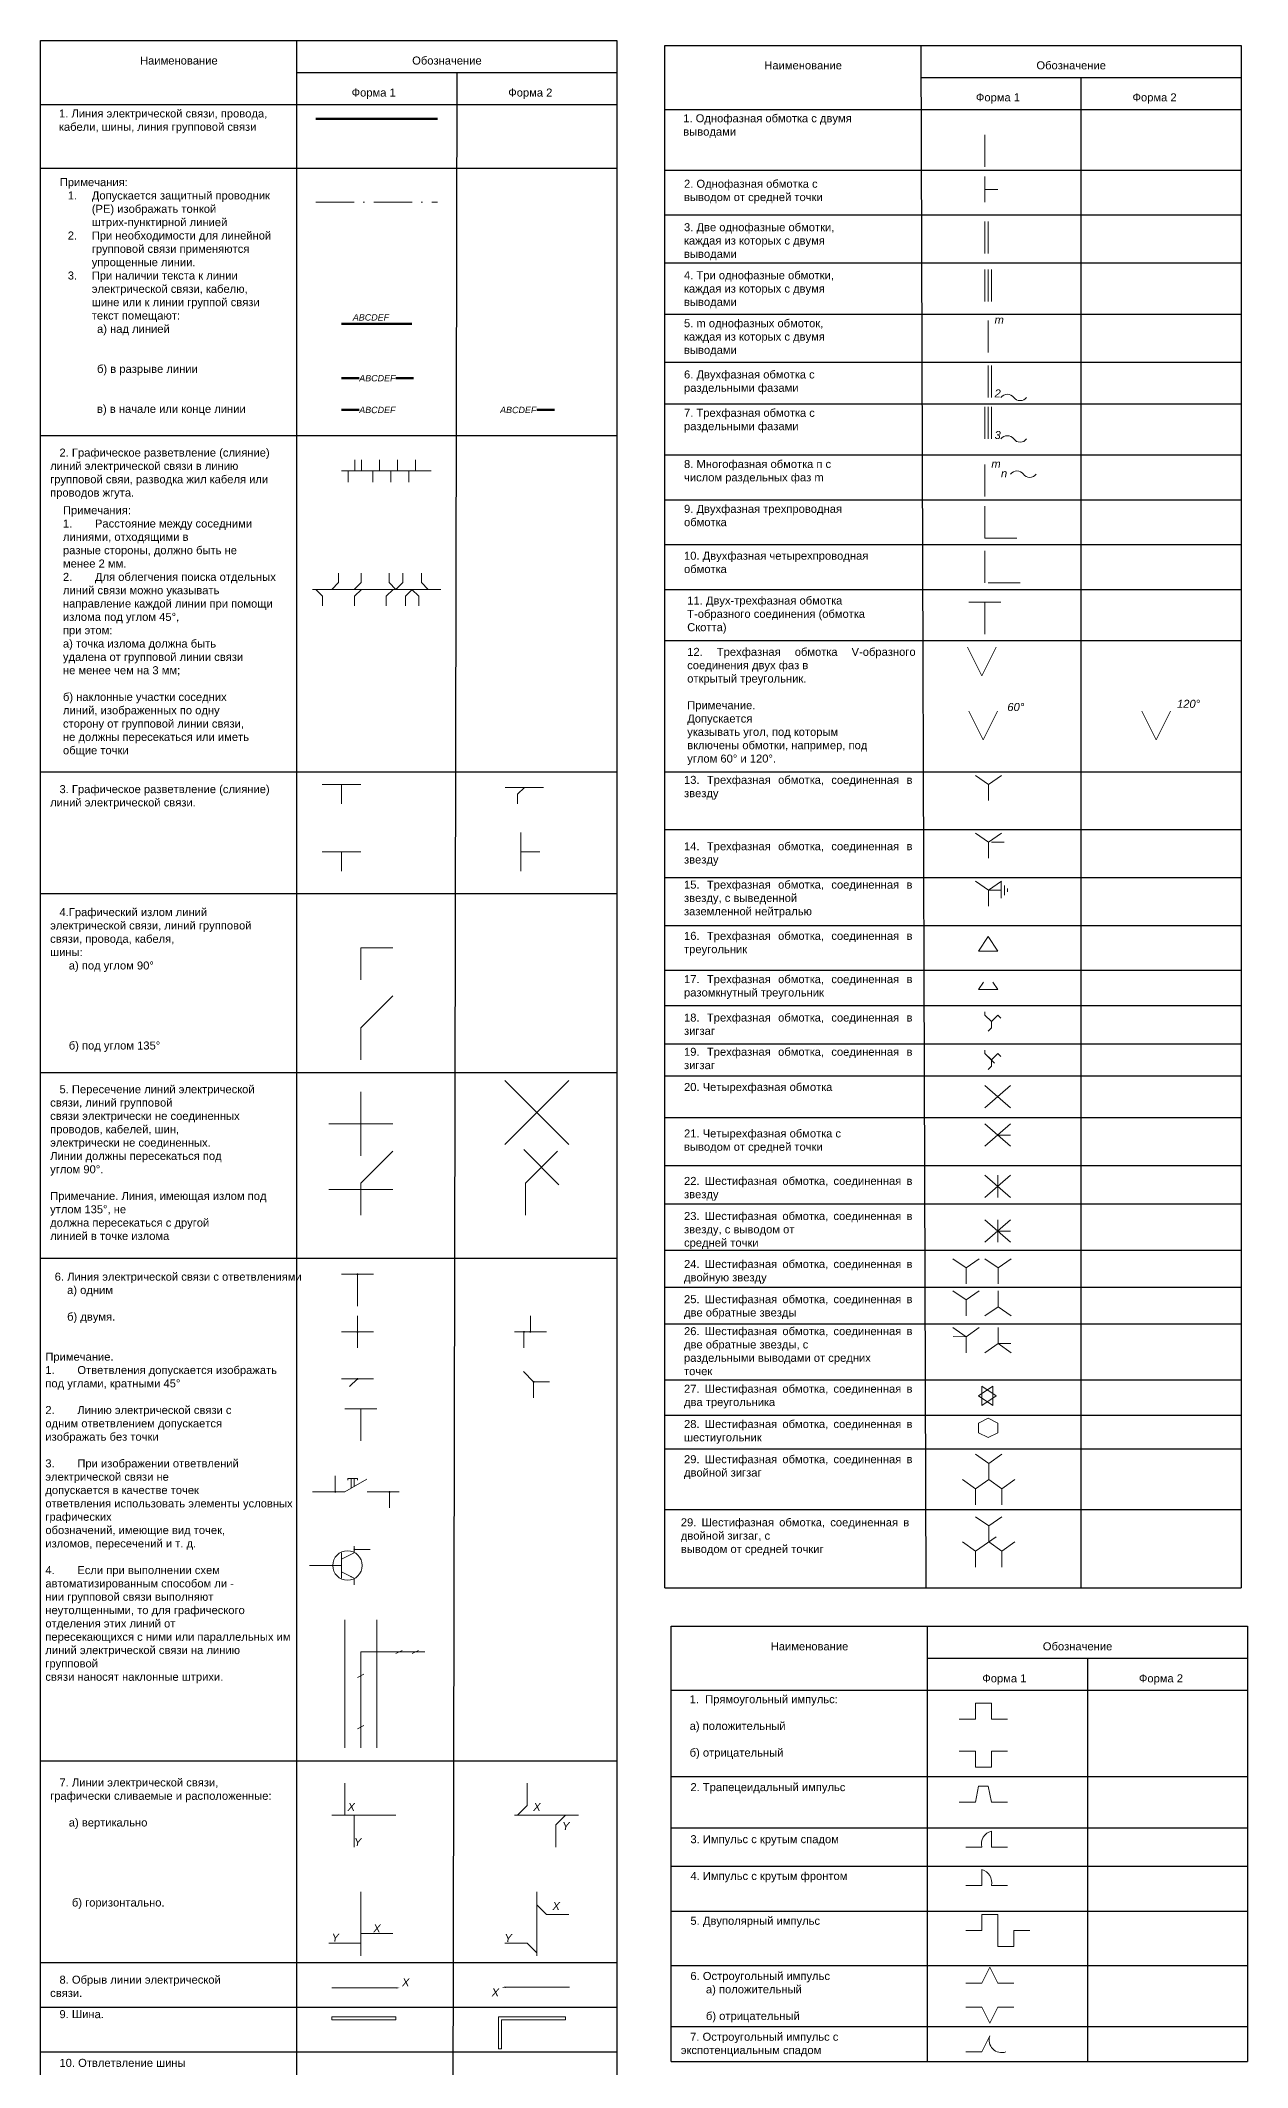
# Model space of a CAD drawing. Header units: millimetres. Extents: x 2835 to 3212, y 509 to 2305.
# Drawn here: x 2835 to 3212, y 1285 to 1918 of the extents above; entities that cross this region are included whole.
import ezdxf

# ---------------------------------------------------------------- set-up
doc = ezdxf.new("R2010")
doc.units = ezdxf.units.MM
doc.linetypes.add('ACAD_ISO10W100', pattern=[18, 12, -3, 0, -3])
doc.layers.add('Слой1', color=3, linetype='Continuous', lineweight=50)
doc.styles.get("Standard").update_dxf_attribs({"font": 'arial.ttf'})

msp = doc.modelspace()

# ---------------------------------------------------------------- hatches: boundary and pattern name
at = {"lineweight": 9}
h = msp.add_hatch(color=256, dxfattribs=at)
h.dxf.hatch_style = 1
edge = h.paths.add_edge_path()
edge.add_arc((2934.000374, 1532.992536), 0.3, 0, 360)
h = msp.add_hatch(color=256, dxfattribs=at)
h.dxf.hatch_style = 1
edge = h.paths.add_edge_path()
edge.add_arc((2934.000374, 1514.992536), 0.3, 0, 360)
h = msp.add_hatch(color=256, dxfattribs=at)
h.dxf.hatch_style = 1
edge = h.paths.add_edge_path()
edge.add_arc((2986.015774, 1515.017483), 0.3, 0, 360)
h = msp.add_hatch(color=256, dxfattribs=at)
h.dxf.hatch_style = 1
edge = h.paths.add_edge_path()
edge.add_arc((2987.999921, 1515.034017), 0.3, 0, 360)
h = msp.add_hatch(color=256, dxfattribs=at)
h.dxf.hatch_style = 1
edge = h.paths.add_edge_path()
edge.add_arc((2934.000374, 1500.3), 0.3, 0, 360)
h = msp.add_hatch(color=256, dxfattribs=at)
h.dxf.hatch_style = 1
edge = h.paths.add_edge_path()
edge.add_arc((2989.000374, 1499.39542), 0.3, 0, 360)
h = msp.add_hatch(color=256, dxfattribs=at)
h.dxf.hatch_style = 1
edge = h.paths.add_edge_path()
edge.add_arc((2927.075875, 1465.00103), 0.3, 0, 360)
h = msp.add_hatch(color=256, dxfattribs=at)
h.dxf.hatch_style = 1
edge = h.paths.add_edge_path()
edge.add_arc((2944, 1465), 0.3, 0, 360)
h = msp.add_hatch(color=256, dxfattribs=at)
h.dxf.hatch_style = 1
edge = h.paths.add_edge_path()
edge.add_arc((2933.01446, 1446.999476), 0.3, 0, 360)

# ---------------------------------------------------------------- linework, layer by layer
at = {"lineweight": 60}
for p, q in [((2921, 1894), (2959, 1894)), ((2929, 1830), (2951, 1830)), ((2929, 1813), (2934.5, 1813)), ((2946, 1813), (2951.5, 1813)), ((2929, 1803.068213), (2934.5, 1803.068213)), ((2990, 1803.068213), (2995.5, 1803.068213))]:
    msp.add_line(p, q, dxfattribs=at)
at = {"lineweight": 15}
for p, q in [((3130, 1879), (3130, 1889)), ((3130, 1876), (3130, 1872)), ((3130, 1872), (3134, 1872)), ((3130, 1872), (3130, 1868)), ((3130, 1852), (3130, 1862)), ((3131, 1852), (3131, 1862)), ((3130, 1837), (3130, 1847)), ((3131, 1837), (3131, 1847)), ((3132, 1837), (3132, 1847)), ((3131, 1821), (3131, 1831)), ((3131, 1807), (3131, 1817)), ((3132, 1807), (3132, 1817)), ((3130, 1794), (3130, 1804)), ((3131, 1794), (3131, 1804)), ((3132, 1794), (3132, 1804)), ((2933.2, 1787.5), (2933.2, 1784)), ((2935.3, 1787.5), (2935.3, 1784)), ((2940.9, 1787.5), (2940.9, 1784)), ((2946.5, 1787.5), (2946.5, 1784)), ((2952.1, 1787.5), (2952.1, 1784)), ((2929, 1784), (2957, 1784)), ((2931.1, 1784), (2931.1, 1780.5)), ((2938.8, 1784), (2938.8, 1780.5)), ((2944.4, 1784), (2944.4, 1780.5)), ((2950, 1784), (2950, 1780.5)), ((3130, 1776), (3130, 1786)), ((3130, 1763), (3130, 1773)), ((3130, 1763), (3140, 1763)), ((3130, 1749), (3130, 1759)), ((2926, 1747), (2928.12132, 1749.12132)), ((2928.12132, 1749.12132), (2928.12132, 1752.12132)), ((2933, 1747), (2935.12132, 1749.12132)), ((2935.12132, 1749.12132), (2935.12132, 1752.12132)), ((2943.87868, 1749.12132), (2943.87868, 1752.12132)), ((2946, 1747), (2943.87868, 1749.12132)), ((2946, 1747), (2948.12132, 1749.12132)), ((2948.12132, 1749.12132), (2948.12132, 1752.12132)), ((2954, 1749.12132), (2954, 1752.12132)), ((2956.12132, 1747), (2954, 1749.12132)), ((3131, 1749), (3141, 1749)), ((2920, 1747), (2960, 1747)), ((2921, 1747), (2923.12132, 1744.87868)), ((2923.12132, 1744.87868), (2923.12132, 1741.87868)), ((2935.210746, 1747), (2933.089425, 1744.87868)), ((2933.089425, 1744.87868), (2933.089425, 1741.87868)), ((2945.12132, 1747), (2943, 1744.87868)), ((2943, 1744.87868), (2943, 1741.87868)), ((2951.12132, 1747), (2949, 1744.87868)), ((2949, 1744.87868), (2949, 1741.87868)), ((2951, 1747), (2953.12132, 1744.87868)), ((2953.12132, 1744.87868), (2953.12132, 1741.87868)), ((3125, 1743), (3135, 1743)), ((3130, 1733), (3130, 1743)), ((3129, 1720), (3124.527864, 1728.944272)), ((3129, 1720), (3133.472136, 1728.944272)), ((3129.472136, 1700), (3125, 1708.944272)), ((3129.472136, 1700), (3133.944272, 1708.944272)), ((3183.472136, 1700), (3179, 1708.944272)), ((3183.472136, 1700), (3187.944272, 1708.944272)), ((2923, 1686), (2929, 1686)), ((2929, 1686), (2929, 1680)), ((2929, 1686), (2935, 1686)), ((2986.12132, 1685.12132), (2980.12132, 1685.12132)), ((2986.12132, 1685.12132), (2984, 1683)), ((2992.12132, 1685.12132), (2986.12132, 1685.12132)), ((3131.09576, 1686), (3127, 1688.867882)), ((3131.09576, 1686), (3135.19152, 1688.867882)), ((3131.09576, 1681), (3131.09576, 1686)), ((2984, 1683), (2984, 1680)), ((2985, 1665), (2985, 1671)), ((3131.09576, 1668), (3127, 1670.867882)), ((3131.09576, 1668), (3135.19152, 1670.867882)), ((3131.09576, 1663), (3131.09576, 1668)), ((3132, 1668), (3136, 1668)), ((2923, 1665), (2929, 1665)), ((2929, 1665), (2929, 1659)), ((2929, 1665), (2935, 1665)), ((2985, 1659), (2985, 1665)), ((2985, 1665), (2991, 1665)), ((3131.09576, 1653), (3127, 1655.867882)), ((3131.09576, 1653), (3135.19152, 1655.867882)), ((3135.093293, 1653.000396), (3135.093293, 1655.500396)), ((3136.093293, 1653.000396), (3136.093293, 1654.500396)), ((3137.093293, 1653.000396), (3137.093293, 1653.500396)), ((3131.093293, 1653.000396), (3135.093293, 1653.000396)), ((3131.09576, 1648), (3131.09576, 1653)), ((3135.093293, 1653.000396), (3135.093293, 1650.500396)), ((3136.093293, 1653.000396), (3136.093293, 1651.500396)), ((3137.093293, 1653.000396), (3137.093293, 1652.500396)), ((2935, 1625), (2935, 1635)), ((2935, 1635), (2945, 1635)), ((3131, 1638.5), (3128, 1634)), ((3134, 1634), (3131, 1638.5)), ((3131, 1634), (3128, 1634)), ((3131, 1634), (3134, 1634)), ((3129.5, 1624.25), (3128, 1622)), ((3131, 1622), (3128, 1622)), ((3131, 1622), (3134, 1622)), ((3134, 1622), (3132.5, 1624.25)), ((2935, 1610), (2945, 1620)), ((2935, 1600), (2935, 1610)), ((3130, 1615), (3130, 1614)), ((3132, 1612), (3130, 1614)), ((3132, 1610), (3131, 1609)), ((3132, 1612), (3134, 1614)), ((3132, 1612), (3132, 1610)), ((3134, 1614), (3135, 1613)), ((3130, 1603), (3130, 1602)), ((3132, 1600), (3130, 1602)), ((3132, 1600), (3130, 1602)), ((3133, 1599), (3130, 1602)), ((3132, 1598), (3131, 1597)), ((3132, 1600), (3134, 1602)), ((3132, 1600), (3132, 1598)), ((3134, 1602), (3135, 1601)), ((2935, 1580), (2935, 1590)), ((2980, 1593.5), (2990, 1583.5)), ((2990, 1583.5), (3000, 1593.5)), ((3130, 1592), (3138, 1585)), ((3130, 1585), (3138, 1592)), ((2980, 1573.5), (2990, 1583.5)), ((2990, 1583.5), (3000, 1573.5)), ((2925, 1580), (2935, 1580)), ((2935, 1570), (2935, 1580)), ((2935, 1580), (2945, 1580)), ((3130, 1580), (3138, 1573)), ((3130, 1573), (3138, 1580)), ((2935, 1561.5), (2945, 1571.5)), ((2986, 1571.980143), (2991.480143, 1566.460286)), ((2986.519857, 1561.5), (2996.519857, 1571.5)), ((3134, 1576.5), (3137.999973, 1576.485359)), ((2991.400068, 1566.50858), (2996.880211, 1560.988723)), ((2925, 1559.5), (2935, 1559.5)), ((2935, 1551.5), (2935, 1561.5)), ((2935, 1559.5), (2945, 1559.5)), ((2986.519857, 1551.5), (2986.519857, 1561.5)), ((3130, 1564), (3138, 1557)), ((3130, 1557), (3138, 1564)), ((3134, 1564), (3134, 1557)), ((3130, 1550), (3138, 1543)), ((3130, 1543), (3138, 1550)), ((3134, 1550), (3134, 1543)), ((3134, 1546.514641), (3137.999973, 1546.5)), ((2929, 1533), (2934, 1533)), ((2934, 1533), (2934, 1523)), ((2934, 1533), (2939, 1533)), ((3124.09576, 1535), (3120, 1537.867882)), ((3124.09576, 1535), (3128.19152, 1537.867882)), ((3124.09576, 1530), (3124.09576, 1535)), ((3134.09576, 1535), (3130, 1537.867882)), ((3134.09576, 1535), (3138.19152, 1537.867882)), ((3134.09576, 1530), (3134.09576, 1535)), ((3124.09576, 1525), (3120, 1527.867882)), ((3124.09576, 1525), (3128.19152, 1527.867882)), ((3134.09576, 1527.867882), (3134.09576, 1522.867882)), ((3124.09576, 1520), (3124.09576, 1525)), ((3134.09576, 1522.867882), (3130, 1520)), ((3134.09576, 1522.867882), (3138.19152, 1520)), ((2929, 1515), (2934, 1515)), ((2934, 1520), (2934, 1515)), ((2934, 1515), (2934, 1510)), ((2934, 1515), (2939, 1515)), ((2983, 1515), (2988, 1515)), ((2986, 1515), (2986, 1510)), ((2988, 1520), (2988, 1515)), ((2988, 1515), (2993, 1515)), ((3124.09576, 1513.5), (3120, 1516.367882)), ((3124.09576, 1513.5), (3128.19152, 1516.367882)), ((3134.09576, 1516.367882), (3134.09576, 1511.367882)), ((3124.09576, 1513.5), (3120.095797, 1513.517138)), ((3124.09576, 1508.5), (3124.09576, 1513.5)), ((3134.09576, 1511.367882), (3130, 1508.5)), ((3134.09576, 1511.367882), (3138.19152, 1508.5)), ((3134.09576, 1511.367882), (3138.095662, 1511.339844)), ((2989, 1499.402884), (2985.808406, 1502.594477)), ((2929, 1500.307464), (2934, 1500.307464)), ((2934, 1500.307464), (2931.555739, 1497.90458)), ((2934, 1500.307464), (2939, 1500.307464)), ((2989, 1499.402884), (2994, 1499.402884)), ((2989, 1499.402884), (2989, 1494.402884)), ((3132.5, 1498), (3128, 1495)), ((3128, 1495), (3132.5, 1492)), ((3129, 1495), (3129, 1498)), ((3133.5, 1495), (3129, 1498)), ((3129, 1495), (3129, 1492)), ((3129, 1492), (3133.5, 1495)), ((3132.5, 1495), (3132.5, 1498)), ((3132.5, 1495), (3132.5, 1492)), ((2930, 1491), (2935, 1491)), ((2935, 1491), (2935, 1481)), ((2935, 1491), (2940, 1491)), ((3131, 1488), (3128, 1486.5)), ((3128, 1486.5), (3128, 1483.5)), ((3128, 1483.5), (3131, 1482)), ((3134, 1486.5), (3131, 1488)), ((3131, 1482), (3134, 1483.5)), ((3134, 1483.5), (3134, 1486.5)), ((3131.188462, 1473.871224), (3127.092702, 1476.739106)), ((3131.188462, 1473.871224), (3135.284222, 1476.739106)), ((2927.079893, 1470), (2927.079893, 1465)), ((3131.188462, 1468.871224), (3131.188462, 1473.871224)), ((2920, 1465), (2930, 1465)), ((2930, 1465), (2936.928203, 1469)), ((2930.984893, 1469.162143), (2930.982309, 1468.662149)), ((2931.984893, 1469.162143), (2930.984893, 1469.162143)), ((2931.984893, 1469.162143), (2931.984893, 1466.145978)), ((2931.984893, 1469.162143), (2932.980747, 1469.162143)), ((2932.980747, 1469.162143), (2932.980747, 1466.720935)), ((2932.980747, 1469.162143), (2933.980747, 1469.162143)), ((2933.980747, 1469.162143), (2933.980747, 1468.662143)), ((2937, 1465), (2947, 1465)), ((2944, 1465), (2944, 1460)), ((3127.09576, 1466), (3123, 1468.867882)), ((3127.09576, 1466), (3131.19152, 1468.867882)), ((3127.09576, 1461), (3127.09576, 1466)), ((3135.283815, 1466.003067), (3131.188054, 1468.87095)), ((3135.283815, 1466.003067), (3139.379575, 1468.87095)), ((3135.283815, 1461.003067), (3135.283815, 1466.003067)), ((3131.188462, 1454.371224), (3127.092702, 1457.239106)), ((3131.188462, 1454.371224), (3135.284222, 1457.239106)), ((3127.09576, 1446.5), (3133.5, 1451)), ((3131.188462, 1449.371224), (3131.188462, 1454.371224)), ((2929, 1446), (2929, 1442)), ((2929, 1444), (2933, 1446)), ((2933, 1446), (2933, 1448)), ((2933, 1447), (2938, 1447)), ((3127.09576, 1446.5), (3123, 1449.367882)), ((3127.09576, 1441.5), (3127.09576, 1446.5)), ((3135.283815, 1446.503067), (3131.188054, 1449.37095)), ((3135.283815, 1446.503067), (3139.379575, 1449.37095)), ((3135.283815, 1441.503067), (3135.283815, 1446.503067)), ((2929, 1442), (2919, 1442)), ((2929, 1442), (2929, 1438)), ((2929, 1440), (2933, 1438)), ((2933, 1438), (2933, 1436)), ((2930, 1385), (2930, 1425)), ((2940, 1385), (2940, 1425)), ((2935, 1385), (2935, 1415)), ((2935, 1415), (2955, 1415)), ((2945.959613, 1414.480758), (2947.959613, 1415.480758)), ((2951.043967, 1414.488186), (2953.043967, 1415.488186)), ((2934, 1407), (2936, 1408)), ((3122, 1394), (3127, 1394)), ((3122, 1394), (3127, 1394)), ((3127, 1394), (3127, 1399)), ((3127, 1399), (3132, 1399)), ((3132, 1399), (3132, 1394)), ((3132, 1394), (3137, 1394)), ((3132, 1394), (3137, 1394)), ((2934, 1391), (2936, 1392)), ((3122, 1384), (3127, 1384)), ((3127, 1384), (3127, 1379)), ((3132, 1384), (3137, 1384)), ((3132, 1379), (3132, 1384)), ((3127, 1379), (3132, 1379)), ((2930, 1364), (2930, 1374)), ((2987, 1367), (2987, 1374)), ((3127, 1368), (3128, 1373)), ((3128, 1373), (3131, 1373)), ((3131, 1373), (3132, 1368)), ((2926, 1364), (2946, 1364)), ((2933, 1364), (2933, 1354)), ((2983, 1364), (3003, 1364)), ((2987, 1367), (2983.991871, 1363.991871)), ((2996, 1361), (2999.008129, 1364.008129)), ((3122, 1368), (3127, 1368)), ((3122, 1368), (3127, 1368)), ((3132, 1368), (3137, 1368)), ((3132, 1368), (3137, 1368)), ((2996, 1361), (2996, 1354)), ((3132, 1359), (3132, 1354)), ((3124, 1354), (3129, 1354)), ((3124, 1354), (3129, 1354)), ((3132, 1354), (3137, 1354)), ((3132, 1354), (3137, 1354)), ((3129, 1347), (3129, 1342)), ((3129, 1347), (3129, 1342)), ((2935, 1320), (2935, 1340)), ((2989.998087, 1320), (2990.007646, 1339.999998)), ((3124, 1342), (3129, 1342)), ((3124, 1342), (3129, 1342)), ((3132, 1342), (3137, 1342)), ((3132, 1342), (3137, 1342)), ((2993.0043, 1332.998565), (2989.997609, 1336.008131)), ((2993.0043, 1332.998565), (3000.004299, 1332.995219)), ((3129, 1328), (3129, 1333)), ((3129, 1333), (3134, 1333)), ((3134, 1333), (3134, 1323)), ((2935, 1324), (2925, 1324)), ((2935, 1327), (2945, 1327)), ((2986.999999, 1324.001433), (2980, 1324.004779)), ((2986.999999, 1324.001433), (2990.00669, 1320.991867)), ((3124, 1328), (3129, 1328)), ((3124, 1328), (3129, 1328)), ((3139, 1323), (3139, 1328)), ((3139, 1328), (3144, 1328)), ((3134, 1323), (3139, 1323)), ((3124, 1311.5), (3129, 1311.5)), ((3124, 1311.5), (3129, 1311.5)), ((3129, 1311.5), (3131.5, 1316.5)), ((3131.5, 1316.5), (3134, 1311.5)), ((3134, 1311.5), (3139, 1311.5)), ((3134, 1311.5), (3139, 1311.5)), ((2946, 1310), (2926, 1310)), ((2980.260745, 1310.235076), (3000.260745, 1310.235076)), ((2926, 1301), (2946, 1301)), ((2926, 1300), (2926, 1301)), ((2946, 1300), (2926, 1300)), ((2946, 1301), (2946, 1300)), ((2979, 1301), (2978, 1301)), ((2978, 1301), (2978, 1291)), ((2979, 1301), (2999, 1301)), ((2999, 1300), (2979, 1300)), ((2979, 1291), (2979, 1300)), ((2999, 1301), (2999, 1300)), ((3124, 1304), (3129, 1304)), ((3124, 1304), (3129, 1304)), ((3129, 1304), (3131.5, 1299)), ((3131.5, 1299), (3134, 1304)), ((3134, 1304), (3139, 1304)), ((3134, 1304), (3139, 1304)), ((3129, 1290), (3131.5, 1295)), ((2978, 1291), (2979, 1291)), ((3124, 1290), (3129, 1290)), ((3124, 1290), (3129, 1290))]:
    msp.add_line(p, q, dxfattribs=at)
at = {"linetype": 'ACAD_ISO10W100', "lineweight": 15}
msp.add_line((2921, 1868), (2959, 1868), dxfattribs=at)
at = {"lineweight": 15}
msp.add_circle((2930.861688, 1442), 4.6, dxfattribs=at)
for centre, radius, start, end in [((3137, 1805.5), 2.5, 36.869898, 143.130102), ((3141, 1808.5), 2.5, 216.869898, 323.130102), ((3137, 1792.5), 2.5, 36.869898, 143.130102), ((3141, 1795.5), 2.5, 216.869898, 323.130102), ((3140, 1781.5), 2.5, 36.869898, 143.130102), ((3144, 1784.5), 2.5, 216.869898, 323.130102), ((3133, 1355), 4.123106, 104.036243, 194.036243), ((3128, 1343), 4.123106, 345.963757, 75.963757), ((3135.25, 1293.75), 3.952847, 161.565051, 288.434949)]:
    msp.add_arc(centre, radius, start, end, dxfattribs=at)
for points in [[(2931.766758, 1438.396335), (2931.961961, 1438.774881), (2933, 1438)], [(2945.980748, 1309.809188), (2945.985418, 1310.235076), (2947.260745, 1310.008122)], [(2980.279997, 1310.425887), (2980.275327, 1310), (2979, 1310.226954)]]:
    msp.add_solid(points, dxfattribs=at)
at = {"layer": 'Слой1', "lineweight": -2}
for p, q in [((2835, 1918.5), (3015, 1918.5)), ((2835, 509.5), (2835, 1918.5)), ((2915, 1918.5), (2915, 509.5)), ((3015, 1918.5), (3015, 509.5)), ((3030, 1917), (3210, 1917)), ((3030, 1435), (3030, 1917)), ((3110, 1917), (3111.503118, 1435.000005)), ((3210, 1917), (3210, 1435)), ((2965, 1908.5), (2962.332416, 509.498671)), ((3160, 1907), (3160, 1435)), ((2835, 1898.5), (3015, 1898.5)), ((3030, 1897), (3210, 1897)), ((3015, 1878.5), (2835, 1878.5)), ((3030, 1878), (3210, 1878)), ((3030, 1864), (3210, 1864)), ((3030, 1849), (3210, 1849)), ((3030, 1833), (3210, 1833)), ((3030, 1818), (3210, 1818)), ((3030, 1805), (3210, 1805)), ((3015, 1795), (2835, 1795)), ((3030, 1789), (3210, 1789)), ((3030, 1775), (3210, 1775)), ((3030, 1761), (3210, 1761)), ((3030, 1747), (3210, 1747)), ((3030, 1731), (3210, 1731)), ((2835, 1690), (3015, 1690)), ((3030, 1690), (3210, 1690)), ((3030, 1672), (3210, 1672)), ((3030, 1657), (3210, 1657)), ((2835, 1652), (3015, 1652)), ((3030, 1642), (3210, 1642)), ((3030, 1628), (3210, 1628)), ((3030, 1617), (3210, 1617)), ((3030, 1605), (3210, 1605)), ((2835, 1596), (3015, 1596)), ((3030, 1595), (3210, 1595)), ((3030, 1582), (3210, 1582)), ((3030, 1567), (3210, 1567)), ((3030, 1555), (3210, 1555)), ((3030, 1540.5), (3210, 1540.5)), ((2835, 1538), (3015, 1538)), ((3030, 1529), (3210, 1529)), ((3030, 1517.5), (3210, 1517.5)), ((3030, 1500), (3210, 1500)), ((3030, 1489), (3210, 1489)), ((3030, 1478.5), (3210, 1478.5)), ((3030, 1459.5), (3210, 1459.5)), ((3030, 1435), (3210, 1435)), ((3032, 1423), (3212, 1423)), ((3032, 1287), (3032, 1423)), ((3112, 1423), (3112, 1287)), ((3212, 1423), (3212, 1287)), ((3162, 1413), (3162, 1287)), ((3032, 1403), (3212, 1403)), ((2835, 1381), (3015, 1381)), ((3212, 1376), (3032, 1376)), ((3032, 1360), (3212, 1360)), ((3032, 1348), (3212, 1348)), ((3032, 1334), (3212, 1334)), ((2835, 1318), (3015, 1318)), ((3032, 1317), (3212, 1317)), ((2835, 1304), (3015, 1304)), ((3032, 1298), (3212, 1298)), ((2835, 1290), (3015, 1290)), ((3032, 1287), (3212, 1287))]:
    msp.add_line(p, q, dxfattribs=at)
at = {"layer": 'Слой1', "lineweight": 30}
for p, q in [((2915, 1908.5), (3015, 1908.5)), ((3110, 1907), (3210, 1907)), ((3112, 1413), (3212, 1413))]:
    msp.add_line(p, q, dxfattribs=at)

# ---------------------------------------------------------------- texts
at = {"layer": 'Слой1', "attachment_point": 1}
for s, width, gutter_width, heights, insert, char_height in [('Наименование', 2.5, 12.5, [-2.540928], (2866.082701, 1913.5), 2.5), ('Обозначение', 2.5, 12.5, [-2.602319], (2951.082701, 1913.5), 2.5), ('Наименование', 2.5, 12.5, [-2.540928], (3061.082701, 1912), 2.5), ('Обозначение', 2.5, 12.5, [-2.602319], (3146.082701, 1912), 2.5), ('Форма 1', 15.778461, 12.5, [-3.214529], (2932.165402, 1903.5), 2.5), ('Форма 2', 19.629214, 12.5, [-3.214529], (2981.082701, 1903.5), 2.5), ('Форма 1', 15.778461, 12.5, [-3.214529], (3127.165402, 1902), 2.5), ('Форма 2', 19.629214, 12.5, [-3.214529], (3176.082701, 1902), 2.5), ('1. Линия электрической связи, провода, кабели, шины, линия групповой связи', 71.136881, 12.5, [14.154771], (2840.764666, 1896.960353), 2.5), ('\\pxqj;1. Однофазная обмотка с двумя\\Pвыводами', 71.136881, 12.5, [30.460353], (3035.764666, 1895.460353), 2.5), ('Примечания: \\P\\pxi-3,l4,t4;1.^IДопускается защитный проводник (PE) изображать тонкой штрих-пунктирной линией\\P2.^IПри необходимости для линейной групповой связи применяются упрощенные линии.\\P3.^IПри наличии текста к линии электрической связи, кабелю, шине или к линии группой связи текст помещают:\\P\\pi0,l0,tz;            а) над линией\\P\\P\\P            б) в разрыве линии\\P\\P\\P            в) в начале или конце линии', 67.715173, 12.5, [81], (2841, 1875.5), 2.5), ('\\pxqj;2. Однофазная обмотка с\\Pвыводом от средней точки', 71.136881, 12.5, [30.460353], (3036, 1875), 2.5), ('\\pxqj;3. Две однофазные обмотки,\\Pкаждая из которых с двумя\\Pвыводами', 71.136881, 12.5, [30.460353], (3036, 1861.420418), 2.5), ('\\pxqj;4. Три однофазные обмотки,\\Pкаждая из которых с двумя\\Pвыводами', 71.136881, 12.5, [30.460353], (3036, 1846.406321), 2.5), ('{\\fArial|b0|i1|c204|p34;  \\C0;ABCDEF}', 15, 12.5, [4.2357], (2931, 1833), 2), ('\\pxqj;5. m однофазных обмоток,\\Pкаждая из которых с двумя\\Pвыводами', 71.136881, 12.5, [30.460353], (3036, 1831.406321), 2.5), ('{\\fArial|b0|i1|c204|p34;  \\C0;ABCDEF}', 15, 12.5, [4.2357], (2933, 1814), 2), ('\\pxqj;6. Двухфазная обмотка с\\Pраздельными фазами ', 71.136881, 12.5, [30.460353], (3036, 1815.406321), 2.5), ('{\\fArial|b0|i1|c204|p34;  \\C0;ABCDEF}', 15, 12.5, [4.2357], (2933, 1804.068213), 2), ('{\\fArial|b0|i1|c204|p34;  \\C0;ABCDEF}', 15, 12.5, [4.2357], (2977, 1804.068213), 2), ('\\pxqj;7. Трехфазная обмотка с\\Pраздельными фазами ', 71.136881, 12.5, [30.460353], (3036, 1803.420418), 2.5), ('   2. Графическое разветвление (слияние) линий электрической связи в линию групповой свяи, разводка жил кабеля или проводов жгута.', 72.031297, 12.5, [17.5], (2838, 1791), 2.5), ('\\pxqj;8. Многофазная обмотка п с\\Pчислом раздельных фаз m', 71.136881, 12.5, [30.460353], (3036, 1787.420418), 2.5), ('\\pxqj;9. Двухфазная трехпроводная\\Pобмотка', 71.136881, 12.5, [30.460353], (3036, 1773.420418), 2.5), ('Примечания:\\P1.^IРасстояние между соседними линиями, отходящими в\\Pразные стороны, должно быть не\\Pменее 2 мм.\\P2.^IДля облегчения поиска отдельных линий связи можно указывать направление каждой линии при помощи излома под углом 45°,\\Pпри этом:\\Pа) точка излома должна быть\\Pудалена от групповой линии связи\\Pне менее чем на 3 мм;\\P\\Pб) наклонные участки соседних\\Pлиний, изображенных по одну\\Pсторону от групповой линии связи,\\Pне должны пересекаться или иметь\\Pобщие точки', 70, 12.5, [83], (2842, 1773), 2.5), ('\\pxqj;10. Двухфазная четырехпроводная\\Pобмотка', 71.136881, 12.5, [30.460353], (3036, 1758.777513), 2.5), ('11. Двух-трехфазная обмотка\\P\\pxqj;Т-образного соединения (обмотка\\PСкотта)', 71.136881, 12.5, [30.460353], (3037, 1744.777513), 2.5), ('\\pxqj;12. Трехфазная обмотка V-образного соединения двух фаз в\\Pоткрытый треугольник.\\P\\PПримечание. \\PДопускается\\P\\pq*;указывать угол, под которым\\P\\pqj;включены обмотки, например, под\\Pуглом 60° и 120°.', 71.136881, 12.5, [40.730332], (3037, 1728.730332), 2.5), ('   3. Графическое разветвление (слияние) линий электрической связи.', 72.031297, 12.5, [17.5], (2838, 1685.837312), 2.5), ('\\pxqj;13. Трехфазная обмотка, соединенная в звезду', 71.136881, 12.5, [10.730332], (3036, 1688.730332), 2.5), ('\\pxqj;14. Трехфазная обмотка, соединенная в звезду', 71.136881, 12.5, [8.461346], (3036, 1668), 2.5), ('\\pxqj;15. Трехфазная обмотка, соединенная в звезду, с выведенной\\Pзаземленной нейтралью', 71.136881, 12.5, [16], (3036, 1656), 2.5), ('   4.Графический излом линий\\Pэлектрической связи, линий групповой связи, провода, кабеля,\\Pшины:\\P      а) под углом 90° \\P\\P\\P\\P\\P\\P      б) под углом 135°', 72.031297, 12.5, [46.403365], (2838, 1647.403365), 2.5), ('\\pxqj;16. Трехфазная обмотка, соединенная в треугольник', 71.136881, 12.5, [16], (3036, 1640), 2.5), ('\\pxqj;17. Трехфазная обмотка, соединенная в разомкнутный треугольник', 71.136881, 12.5, [16], (3036, 1626.461346), 2.5), ('\\pxqj;18. Трехфазная обмотка, соединенная в зигзаг', 71.136881, 12.5, [16], (3036, 1614.461346), 2.5), ('\\pxqj;19. Трехфазная обмотка, соединенная в зигзаг', 71.136881, 12.5, [16], (3036, 1603.767281), 2.5), ('   5. Пересечение линий электрической связи, линий групповой\\Pсвязи электрически не соединенных проводов, кабелей, шин,\\Pэлектрически не соединенных.\\PЛинии должны пересекаться под\\Pуглом 90°.\\P\\PПримечание. Линия, имеющая излом под утлом 135°, не\\Pдолжна пересекаться с другой\\Pлинией в точке излома', 71.260679, 0, [52.063665], (2838, 1592.063665), 2.5), ('\\pxqj;20. Четырехфазная обмотка', 71.136881, 12.5, [16], (3036, 1592.767281), 2.5), ('\\pxqj;21. Четырехфазная обмотка с\\Pвыводом от средней точки', 71.136881, 12.5, [16], (3036, 1578.253752), 2.5), ('\\pxqj;22. Шестифазная обмотка, соединенная в звезду', 71.136881, 12.5, [16], (3036, 1563.420418), 2.5), ('\\pxqj;23. Шестифазная обмотка, соединенная в звезду, с выводом от\\Pсредней точки', 71.136881, 12.5, [16], (3036, 1552.461346), 2.5), ('   6. Линия электрической связи с ответвлениями\\P       а) одним\\P\\P       б) двумя.\\P\\P\\PПримечание. \\P1.^IОтветвления допускается изображать под углами, кратными 45°\\P\\P2.^IЛинию электрической связи с\\Pодним ответвлением допускается\\Pизображать без точки\\P\\P3.^IПри изображении ответвлений электрической связи не\\Pдопускается в качестве точек\\Pответвления использовать элементы условных графических\\Pобозначений, имеющие вид точек,\\Pизломов, пересечений и т. д.\\P\\P4.^IЕсли при выполнении схем\\Pавтоматизированным способом ли \xad\\Pнии групповой связи выполняют\\Pнеутолщенными, то для графического отделения этих линий от\\Pпересекающихся с ними или параллельных им линий электрической связи на линию групповой\\Pсвязи наносят наклонные штрихи.', 77.5, 0, [134], (2836.5, 1533.5), 2.5), ('\\pxqj;24. Шестифазная обмотка, соединенная в двойную звезду', 71.136881, 12.5, [16], (3036, 1537.461346), 2.5), ('\\pxqj;25. Шестифазная обмотка, соединенная в две обратные звезды ', 71.136881, 12.5, [16], (3036, 1526.461346), 2.5), ('\\pxqj;26. Шестифазная обмотка, соединенная в две обратные звезды, с\\Pраздельными выводами от средних\\Pточек', 71.136881, 12.5, [16], (3036, 1516.480105), 2.5), ('\\pxqj;27. Шестифазная обмотка, соединенная в два треугольника', 71.136881, 12.5, [16], (3036, 1498.480105), 2.5), ('\\pxqj;28. Шестифазная обмотка, соединенная в шестиугольник', 71.136881, 12.5, [16], (3036, 1487.461346), 2.5), ('\\pxqj;29. Шестифазная обмотка, соединенная в двойной зигзаг', 71.136881, 12.5, [16], (3036, 1476.461346), 2.5), ('\\pxqj;29. Шестифазная обмотка, соединенная в двойной зигзаг, с\\Pвыводом от средней точкиг', 71.136881, 12.5, [16], (3035, 1456.739654), 2.5), ('Наименование', 2.5, 12.5, [-2.540928], (3063.082701, 1418), 2.5), ('Обозначение', 2.5, 12.5, [-2.602319], (3148.082701, 1418), 2.5), ('Форма 1', 15.778461, 12.5, [-3.214529], (3129.165402, 1408), 2.5), ('Форма 2', 19.629214, 12.5, [-3.214529], (3178.082701, 1408), 2.5), ('1.  Прямоугольный импульс:\\P\\Pа) положительный\\P \\Pб) отрицательный', 71.136881, 12.5, [23.460353], (3037.764666, 1401.460353), 2.5), ('   7. Линии электрической связи,\\Pграфически сливаемые и расположенные:\\P\\P      а) вертикально \\P\\P\\P\\P\\P\\P       б) горизонтально.', 71.260679, 0, [52.063665], (2838, 1375.454411), 2.5), ('2. Трапецеидальный импульс', 67.715173, 12.5, [14.311647], (3038, 1374), 2.5), ('{\\fArial|b0|i1|c204|p34;   \\C0;X\\C256;\\P}\\P    ', 7, 0, [11.059686], (2928, 1367.833333), 2.5), ('{\\fArial|b0|i1|c204|p34;   \\C0;X\\C256;\\P}\\P    ', 7, 0, [11.059686], (2986, 1367.833333), 2.5), ('{\\fArial|b0|i1|c204|p34;   \\C0;Y\\C256;\\P}\\P    ', 7, 0, [11.059686], (2995, 1361.833333), 2.5), ('{\\fArial|b0|i1|c204|p34;   \\C0;Y\\C256;\\P}\\P    ', 7, 0, [11.059686], (2930, 1356.833333), 2.5), ('3. Импульс с крутым спадом', 67.715173, 12.5, [14.311647], (3038, 1357.730332), 2.5), ('4. Импульс с крутым фронтом', 67.715173, 12.5, [14.311647], (3038, 1346.245225), 2.5), ('{\\fArial|b0|i1|c204|p34;   \\C0;X\\C256;\\P}\\P    ', 7, 0, [11.059686], (2992, 1336.833333), 2.5), ('5. Двуполярный импульс', 67.715173, 12.5, [14.311647], (3038, 1332.234993), 2.5), ('{\\fArial|b0|i1|c204|p34;   \\C0;Y\\C256;\\P}\\P    ', 7, 0, [11.059686], (2923, 1327), 2.5), ('{\\fArial|b0|i1|c204|p34;   \\C0;X\\C256;\\P}\\P    ', 7, 0, [11.059686], (2936, 1329.833333), 2.5), ('{\\fArial|b0|i1|c204|p34;   \\C0;Y\\C256;\\P}\\P    ', 7, 0, [11.059686], (2977, 1326.833333), 2.5), ('   8. Обрыв линии электрической\\Pсвязи.\\P\\P    ', 71.260679, 0, [18.837312], (2838, 1313.837312), 2.5), ('{\\fArial|b0|i1|c204|p34;   \\C0;X\\C256;\\P}\\P    ', 7, 0, [11.059686], (2945, 1313), 2.5), ('6. Остроугольный импульс\\P     а) положительный\\P\\P     б) отрицательный', 67.715173, 12.5, [23], (3038, 1315), 2.5), ('{\\fArial|b0|i1|c204|p34;   \\C0;X\\C256;\\P}\\P    ', 7, 0, [11.059686], (2973, 1309.833333), 2.5), ('   9. Шина.\\P\\P    ', 71.260679, 0, [18.837312], (2838, 1303.059686), 2.5), ('   7. Остроугольный импульс с экспотенциальным спадом', 72.031297, 12.5, [8.119248], (3035, 1296), 2.5), ('   10. Отвлетвление шины', 71.260679, 0, [18.837312], (2838, 1287.843565), 2.5)]:
    msp.add_mtext_dynamic_manual_height_columns(s, width=width, gutter_width=gutter_width, heights=heights, dxfattribs=dict(at, insert=insert, char_height=char_height))
at = {"layer": 'Слой1', "color": 0, "char_height": 2.5, "attachment_point": 1}
for s, width, insert in [('{\\fArial|b0|i1|c204|p34;m}', 5, (3133, 1832.5)), ('{\\fArial|b0|i1|c204|p34;2}', 5, (3133, 1809.5)), ('{\\fArial|b0|i1|c204|p34;3}', 5, (3133, 1796.5)), ('{\\fArial|b0|i1|c204|p34;m}', 5, (3132, 1787.5)), ('{\\fArial|b0|i1|c204|p34;n}', 5, (3135, 1784.5)), ('{\\fArial|b0|i1|c204|p34;60°}', 5, (3137, 1711.5)), ('{\\fArial|b0|i1|c204|p34;120°}', 4.105129, (3190, 1712.5))]:
    msp.add_mtext_dynamic_manual_height_columns(s, width=width, gutter_width=12.5, heights=[4.2357], dxfattribs=dict(at, insert=insert))

doc.saveas('drawing.dxf')
